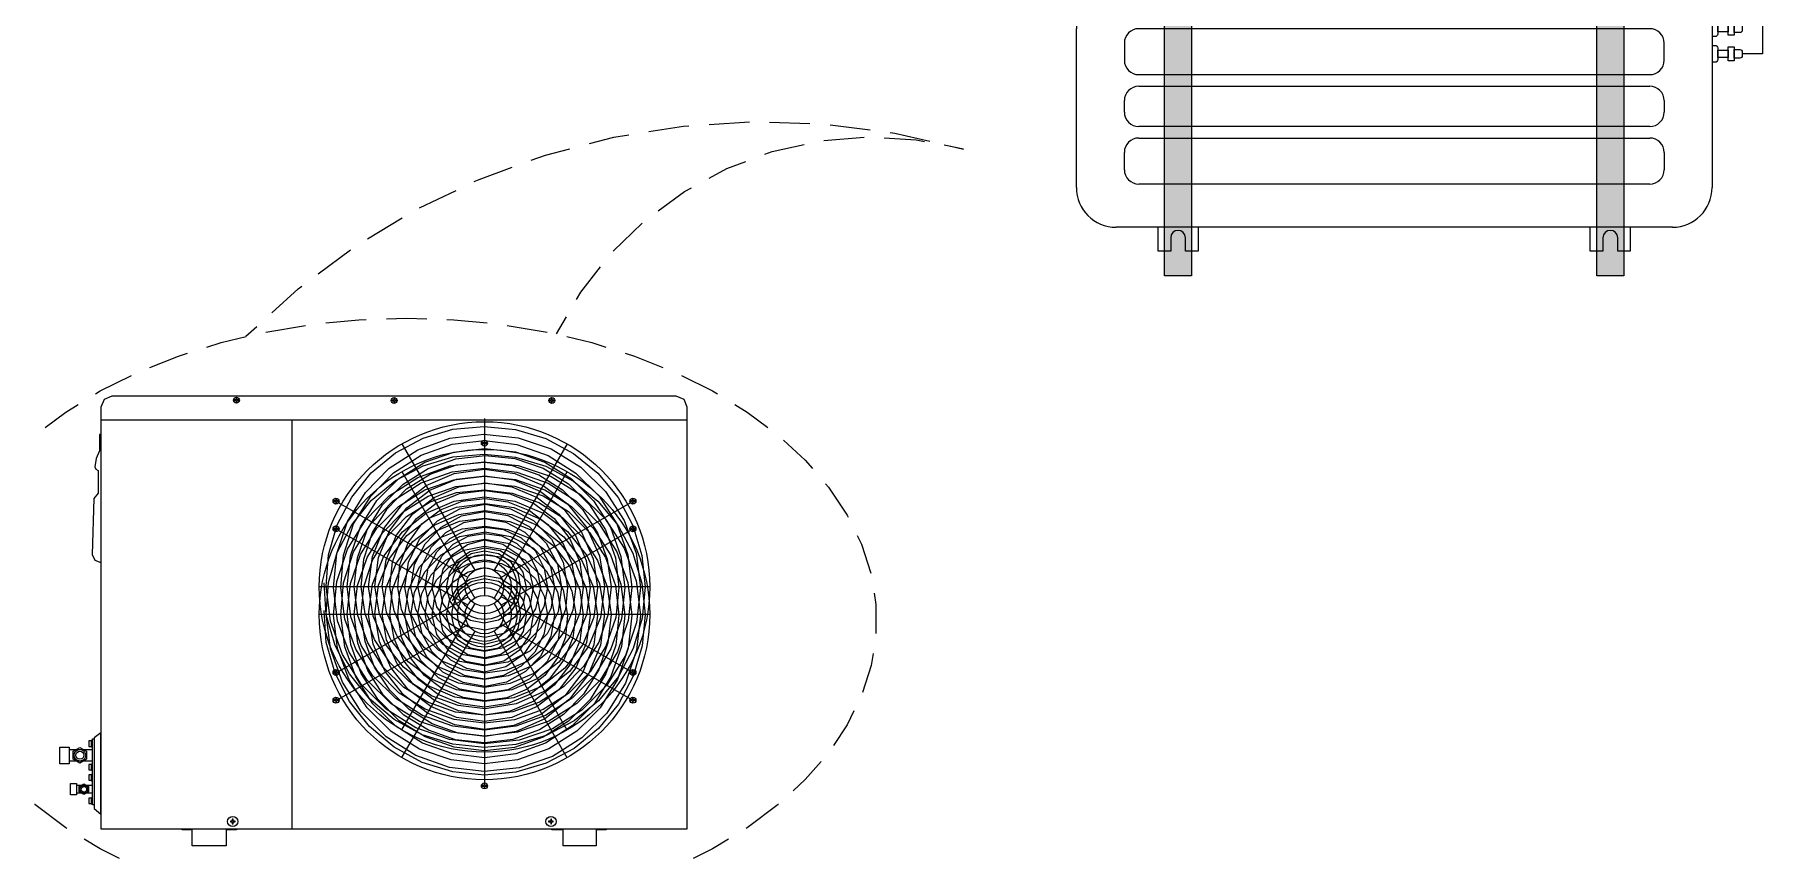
# Model space of a CAD drawing. Header units: millimetres. Extents: x 2773669 to 2919208, y -67651 to -3984.
# Drawn here: x 2803349 to 2805306, y -56564 to -55630 of the extents above; entities that cross this region are included whole.
import ezdxf

# ---------------------------------------------------------------- set-up
doc = ezdxf.new("R2010")
doc.units = ezdxf.units.MM
doc.header["$MEASUREMENT"] = 0
for name, color, linetype, lineweight in [('Exterior walls_Pen_No__1', 7, 'Continuous', 5), ('Gas Pipe', 81, 'Continuous', 5), ('Liquid Pipe', 14, 'Continuous', 5)]:
    doc.layers.add(name, color=color, linetype=linetype, lineweight=lineweight)
doc.layers.add('Exterior walls_Pen_No__119', color=7, linetype='Continuous', lineweight=5, true_color=0xdecbcb)
for name, color, linetype, true_color in [('PDF2_0_Pen_No__20', 7, 'Continuous', 0x999999), ('PDF2_a.drain', 7, 'Continuous', 0x808000), ('PDF2_Interior - Furniture _Pen_No__161', 252, 'Continuous', 0x696969)]:
    doc.layers.add(name, color=color, linetype=linetype, true_color=true_color)
doc.layers.add('PDF2_Kondenzati', color=7, linetype='Continuous')

# ---------------------------------------------------------------- blocks, each defined once
blk = doc.blocks.new('NJS12')
at = {"layer": 'Exterior walls_Pen_No__119', "linetype": 'Continuous', "lineweight": 0, "true_color": 0xeee4e4}
for points in [[(-251.9, 55), (-252, -325), (-282.5, -325), (-282.5, 55)], [(237.5, 55), (237.5, -325), (207, -325), (206.9, 55)]]:
    blk.add_hatch(color=254, dxfattribs=at).paths.add_polyline_path(points)
at = {"color": 3, "lineweight": 13}
for p, q in [((-337.5, 0), (337.5, 0)), ((337.5, 0), (337.5, -225)), ((-382.5, -225), (-382.5, -45)), ((292.5, -270), (-337.5, -270))]:
    blk.add_line(p, q, dxfattribs=at)
at = {"color": 3}
for p, q in [((266.9, -45), (-311.8, -45)), ((-328.1, -61.3), (-328.1, -80.8)), ((283.2, -80.8), (283.2, -61.3)), ((-311.8, -97.1), (266.9, -97.1)), ((-311.8, -110.2), (266.9, -110.2)), ((-328.1, -139.5), (-328.1, -126.5)), ((283.2, -126.5), (283.2, -139.5)), ((266.9, -155.8), (-311.8, -155.8)), ((-311.8, -168.9), (266.9, -168.9)), ((-328.1, -204.8), (-328.1, -185.2)), ((283.2, -185.2), (283.2, -204.8)), ((266.9, -221.1), (-311.8, -221.1))]:
    blk.add_line(p, q, dxfattribs=at)
for points in [[(-244.6, 0), (-244.6, 27.1), (-258.9, 27.1), (-258.9, 11.8, -1), (-275.6, 11.8), (-275.6, 27.1), (-289.9, 27.1), (-289.9, 0)], [(244.9, 0), (244.9, 27.1), (230.6, 27.1), (230.6, 11.8, -1), (213.9, 11.8), (213.9, 27.1), (199.6, 27.1), (199.6, 0)], [(337.5, -35), (341, -35, -0.414214), (343.9, -37.9), (343.9, -51.1, -0.414214), (341, -54), (337.5, -54)], [(337.5, -64), (341, -64, -0.414214), (343.9, -66.9), (343.9, -80.1, -0.414214), (341, -83), (337.5, -83)], [(-244.6, -270), (-244.6, -297.2), (-258.9, -297.2), (-258.9, -281.9, 1), (-275.6, -281.9), (-275.6, -297.2), (-289.9, -297.2), (-289.9, -270)], [(244.9, -270), (244.9, -297.2), (230.6, -297.2), (230.6, -281.9, 1), (213.9, -281.9), (213.9, -297.2), (199.6, -297.2), (199.6, -270)]]:
    blk.add_lwpolyline(points, format="xyb", dxfattribs=at)
for points in [[(355.9, -36.6), (362.7, -36.6), (362.7, -52.4), (355.9, -52.4)], [(343.9, -40.4), (355.9, -40.4), (355.9, -48.6), (343.9, -48.6)], [(343.9, -69.4), (355.9, -69.4), (355.9, -77.6), (343.9, -77.6)], [(355.9, -65.6), (362.7, -65.6), (362.7, -81.4), (355.9, -81.4)]]:
    blk.add_lwpolyline(points, close=True, dxfattribs=at)
for points in [[(362.7, -39.6), (368.9, -39.6, -0.414214), (371.7, -42.4), (371.7, -46.6, -0.414214), (368.9, -49.4), (362.7, -49.4)], [(362.7, -68.6), (368.9, -68.6, -0.414214), (371.7, -71.4), (371.7, -75.6, -0.414214), (368.9, -78.4), (362.7, -78.4)]]:
    blk.add_lwpolyline(points, format="xyb", close=True, dxfattribs=at)
at = {"color": 3, "lineweight": 13}
for centre, start, end in [((-337.5, -45), 90, 180), ((-337.5, -225), 180, 270), ((292.5, -225), 270, 0)]:
    blk.add_arc(centre, 45, start, end, dxfattribs=at)
at = {"color": 3}
for centre, start, end in [((-311.8, -61.3), 90, 180), ((266.9, -61.3), 0, 90), ((-311.8, -80.8), 180, 270), ((266.9, -80.8), 270, 360), ((-311.8, -126.5), 90, 180), ((266.9, -126.5), 0, 90), ((-311.8, -139.5), 180, 270), ((266.9, -139.5), 270, 360), ((-311.8, -185.2), 90, 180), ((266.9, -185.2), 0, 90), ((-311.8, -204.8), 180, 270), ((266.9, -204.8), 270, 360)]:
    blk.add_arc(centre, 16.3, start, end, dxfattribs=at)
at = {"layer": 'Exterior walls_Pen_No__1', "color": 7, "linetype": 'Continuous', "lineweight": 5, "flags": 128}
for points in [[(-251.9, 55), (-252, -325), (-282.5, -325), (-282.5, 55)], [(237.5, 55), (237.5, -325), (207, -325), (206.9, 55)]]:
    blk.add_lwpolyline(points, close=True, dxfattribs=at)

msp = doc.modelspace()

# ---------------------------------------------------------------- linework, layer by layer
at = {"layer": 'Gas Pipe'}
msp.add_lwpolyline([(2805220.01014, -55178.54946), (2805306.17985, -55178.54946), (2805306.17985, -55652.00898), (2805283.37688, -55652.00898)], dxfattribs=at)
at = {"layer": 'PDF2_0_Pen_No__20', "lineweight": 0}
for points in [[(2803822.64099, -56240.3396), (2803831.02606, -56227.22102), (2803843.73891, -56218.29498), (2803858.88613, -56214.94095), (2803874.57433, -56218.05154), (2803887.82815, -56226.95054), (2803896.75419, -56240.25845), (2803899.72954, -56255.94665), (2803896.75419, -56271.66189), (2803887.82815, -56284.96981), (2803874.57433, -56293.84176), (2803858.61564, -56296.95235), (2803842.92745, -56293.9229), (2803829.40314, -56285.29439), (2803819.93613, -56272.28401), (2803815.87884, -56256.70401), (2803819.12467, -56239.96092), (2803828.3212, -56225.62515), (2803842.38648, -56215.72536), (2803858.88613, -56211.66807), (2803876.46773, -56214.69751), (2803891.88544, -56224.35387), (2803902.16391, -56239.12241), (2803905.95072, -56256.70401), (2803902.70488, -56275.01592), (2803892.6969, -56290.67707), (2803877.54967, -56301.22603), (2803859.15662, -56305.03988), (2803839.9521, -56301.38832), (2803823.18196, -56290.67707), (2803811.82154, -56274.4479), (2803807.76425, -56255.18929), (2803812.09203, -56235.79543), (2803823.18196, -56219.26873), (2803839.68162, -56207.77307), (2803858.88613, -56202.79612), (2803879.44308, -56207.36734), (2803896.75419, -56219.05234), (2803908.92606, -56236.28231), (2803914.0653, -56256.70401), (2803910.2785, -56278.04537), (2803898.64759, -56296.27613), (2803880.79551, -56308.6103), (2803859.69759, -56313.12742), (2803837.24724, -56309.09717), (2803818.31321, -56297.03349), (2803805.05939, -56278.66748), (2803799.64967, -56256.70401), (2803802.08404, -56237.98637), (2803810.46911, -56220.97279), (2803823.45245, -56207.39439), (2803840.22259, -56198.60359), (2803858.88613, -56195.46595), (2803878.09065, -56198.14376), (2803895.67224, -56206.66408), (2803909.73752, -56220.24248), (2803918.66357, -56237.47245), (2803922.17989, -56256.70401), (2803916.77016, -56280.69613), (2803902.97537, -56301.14488), (2803882.9594, -56315.29131), (2803858.88613, -56321.242), (2803838.87016, -56317.18471), (2803820.74759, -56307.58245), (2803805.87085, -56293.19259), (2803795.86286, -56275.23231), (2803791.53508, -56255.18929), (2803795.0514, -56234.57825), (2803804.7889, -56216.04995), (2803819.66564, -56201.2814), (2803838.0587, -56191.67914), (2803858.61564, -56188.13578), (2803880.52502, -56190.78654), (2803900.54099, -56200.22651), (2803916.49968, -56215.48192), (2803926.50766, -56234.95693), (2803930.29447, -56256.70401), (2803926.23718, -56278.61339), (2803915.9587, -56298.38592), (2803900.27051, -56314.26346), (2803880.52502, -56324.89356), (2803858.88613, -56329.32954), (2803836.1653, -56324.83947), (2803815.87884, -56314.07412), (2803799.37918, -56297.89905), (2803788.28925, -56277.72078), (2803783.4205, -56255.18929), (2803787.74828, -56232.00863), (2803798.56772, -56211.10005), (2803815.06738, -56194.32991), (2803835.62432, -56183.13178), (2803858.88613, -56178.50647), (2803882.9594, -56182.7531), (2803904.59829, -56193.97828), (2803922.17989, -56211.1271), (2803933.5403, -56232.68484), (2803938.13857, -56256.70401), (2803933.81079, -56280.96662), (2803922.45037, -56302.90304), (2803905.40975, -56320.56579), (2803883.77085, -56332.41308), (2803859.69759, -56337.41707), (2803834.54238, -56332.81881), (2803811.82154, -56321.242), (2803793.42849, -56303.63335), (2803780.98613, -56281.50759), (2803775.30592, -56256.70401), (2803779.63369, -56230.6562), (2803791.53508, -56207.09685), (2803809.65766, -56188.13578), (2803832.91946, -56175.53112), (2803858.88613, -56170.41894), (2803885.39377, -56175.0713), (2803909.46704, -56187.43251), (2803928.67155, -56206.36654), (2803941.3844, -56230.19637), (2803946.25315, -56256.70401), (2803942.46635, -56284.21245), (2803930.02398, -56309.07013), (2803910.2785, -56328.76152), (2803885.39377, -56341.33912), (2803858.07467, -56345.50461), (2803831.02606, -56340.39242), (2803806.68231, -56327.54433), (2803786.93682, -56308.09638), (2803773.95349, -56283.77967), (2803768.81425, -56256.70401), (2803772.87154, -56228.00543), (2803785.3139, -56201.95762), (2803805.60036, -56181.07609), (2803831.02606, -56167.41654), (2803859.69759, -56162.3314), (2803888.36912, -56167.33539), (2803914.33579, -56180.9138), (2803934.89273, -56201.71418), (2803948.14655, -56227.81609), (2803953.0153, -56256.70401), (2803950.58093, -56281.58873), (2803941.65489, -56304.93169), (2803927.04864, -56325.0829), (2803907.30315, -56340.58176), (2803884.31183, -56350.31926), (2803859.69759, -56353.59214), (2803834.54238, -56349.94058), (2803811.01009, -56340.14898), (2803790.99411, -56324.81242), (2803775.03543, -56304.93169), (2803764.75696, -56281.72398), (2803760.69967, -56256.70401), (2803763.13404, -56230.46686), (2803772.33057, -56205.85262), (2803788.01876, -56184.7006), (2803808.8462, -56168.57963), (2803833.46043, -56158.67984), (2803859.69759, -56155.75859), (2803885.39377, -56159.4913), (2803909.73752, -56169.49928), (2803930.56496, -56185.18748), (2803947.06461, -56205.58213), (2803957.88405, -56229.41196), (2803962.48232, -56255.18929), (2803958.966, -56282.1838), (2803948.68753, -56307.39311), (2803932.18787, -56329.1402), (2803910.81947, -56345.99148), (2803885.66426, -56356.81093), (2803858.88613, -56360.92232), (2803831.56703, -56357.00027), (2803806.41182, -56346.39721), (2803784.50245, -56329.78936), (2803767.46182, -56308.20457), (2803756.37189, -56283.04936), (2803751.77362, -56255.94665), (2803754.74897, -56227.68085), (2803765.02744, -56201.20026), (2803781.79758, -56178.42532), (2803804.24793, -56161.03307), (2803830.48509, -56150.26772), (2803858.88613, -56146.91369), (2803887.55766, -56150.34886), (2803914.33579, -56161.14126), (2803937.59759, -56178.53352), (2803955.44968, -56201.36255), (2803966.8101, -56228.03248), (2803970.5969, -56256.70401), (2803966.8101, -56285.72717), (2803955.44968, -56312.74874), (2803937.86808, -56336.03759), (2803914.60627, -56354.05197), (2803887.82815, -56365.54763), (2803858.88613, -56369.79426), (2803829.40314, -56365.1419), (2803802.08404, -56353.37575), (2803778.28126, -56335.22613), (2803759.88821, -56311.80204), (2803747.98682, -56284.56408), (2803742.84758, -56255.18929), (2803747.44585, -56225.16533), (2803759.34724, -56197.27821), (2803777.74029, -56173.23199), (2803801.81356, -56154.62255), (2803829.67363, -56142.64001), (2803859.69759, -56138.04175), (2803889.99204, -56142.64001), (2803918.39308, -56154.70369), (2803943.00732, -56173.52953), (2803961.94135, -56197.90033), (2803974.11322, -56226.22022), (2803978.71149, -56256.70401), (2803974.38371, -56287.59353), (2803962.21183, -56316.37325), (2803943.00732, -56341.12273), (2803918.39308, -56360.2461), (2803889.72155, -56372.52617), (2803858.88613, -56377.12444), (2803827.23925, -56372.49912), (2803798.02675, -56360.13791), (2803772.60106, -56340.8252), (2803752.85557, -56315.80523), (2803739.87223, -56286.61978), (2803734.733, -56255.18929), (2803738.79029, -56222.73095), (2803751.23265, -56192.43651), (2803770.97814, -56166.44279), (2803796.94481, -56146.50796), (2803827.23925, -56134.0656), (2803859.69759, -56129.95421), (2803892.15592, -56134.82296), (2803922.45037, -56147.6981), (2803948.68753, -56167.82227), (2803968.7035, -56193.84303), (2803981.95732, -56224.13748), (2803986.82607, -56256.70401), (2803982.76878, -56290.082), (2803970.05593, -56321.242), (2803949.76947, -56348.04718), (2803923.26183, -56368.63117), (2803892.15592, -56381.56041), (2803858.88613, -56385.96933), (2803825.34585, -56380.91124), (2803794.23995, -56367.63037), (2803767.19133, -56347.01933), (2803746.3639, -56320.3494), (2803732.83959, -56289.29759), (2803727.42987, -56255.8655), (2803732.02814, -56221.70311), (2803745.01147, -56189.78574), (2803765.8389, -56162.3314), (2803792.88752, -56141.09824), (2803824.53439, -56127.57393), (2803858.88613, -56122.62404), (2803893.23787, -56127.57393), (2803925.42572, -56140.963), (2803953.0153, -56161.92567), (2803974.92468, -56189.13658), (2803988.98996, -56220.89165), (2803994.94065, -56255.18929), (2803990.0719, -56290.46068), (2803976.5476, -56323.40589), (2803955.17919, -56351.88808), (2803927.31912, -56374.01384), (2803894.86079, -56388.37666), (2803859.69759, -56394.05687), (2803828.86217, -56390.18892), (2803799.64967, -56379.7752), (2803773.41251, -56363.30259), (2803751.50314, -56341.58256), (2803734.46251, -56315.58884), (2803723.64307, -56286.59273), (2803719.31529, -56255.9196), (2803722.29064, -56224.43502), (2803732.02814, -56194.41105), (2803748.52779, -56167.41654), (2803770.70765, -56144.91209), (2803797.48578, -56128.06081), (2803827.23925, -56117.75529), (2803858.88613, -56114.5365), (2803890.26252, -56118.40445), (2803920.28648, -56129.00751), (2803947.06461, -56145.85879), (2803969.78544, -56168.14685), (2803986.82607, -56194.78974), (2803997.916, -56224.54321), (2804002.24378, -56255.9737), (2803998.72746, -56288.0804), (2803988.1785, -56318.59124), (2803971.13787, -56346.01853), (2803948.41704, -56369.00985), (2803921.09794, -56386.42916), (2803890.80349, -56397.4109), (2803858.88613, -56401.38704), (2803826.15731, -56397.76253), (2803795.32189, -56387.05128), (2803767.46182, -56369.76721), (2803744.20001, -56346.77589), (2803726.61841, -56319.21336), (2803715.52848, -56288.43203), (2803711.2007, -56255.94665), (2803714.98751, -56222.8662), (2803725.80696, -56191.40866), (2803743.38855, -56163.16991), (2803766.92085, -56139.61056), (2803795.0514, -56121.89372), (2803826.4278, -56110.88494), (2803859.69759, -56107.20633), (2803893.23787, -56110.56035), (2803925.15523, -56121.3798), (2803953.82676, -56139.09664), (2803977.90003, -56162.81827), (2803996.0226, -56191.32751), (2804007.38302, -56223.16373), (2804011.16982, -56256.70401), (2804007.6535, -56290.81231), (2803996.29308, -56323.2436), (2803978.441, -56352.37495), (2803954.09725, -56376.71871), (2803925.15523, -56395.03062), (2803892.96738, -56406.39103), (2803858.88613, -56410.25899), (2803824.53439, -56406.1476), (2803791.80557, -56394.59784), (2803762.32258, -56376.17773), (2803737.97883, -56351.75284), (2803719.31529, -56322.54033), (2803707.4139, -56289.9738), (2803703.35661, -56255.59502), (2803707.14341, -56220.8646), (2803718.50383, -56187.86529), (2803736.89689, -56158.24706), (2803761.51112, -56133.47053), (2803791.2646, -56114.77994), (2803823.99342, -56103.14903), (2803858.88613, -56099.11879), (2803894.04933, -56103.04084), (2803927.31912, -56114.67174), (2803957.34308, -56133.44348), (2803982.49829, -56158.35525), (2804001.43232, -56188.21692), (2804013.33371, -56221.56786), (2804017.66149, -56256.70401), (2804013.87468, -56292.29999), (2804001.97329, -56326.16485), (2803983.30975, -56356.59454), (2803958.15454, -56382.15548), (2803928.13058, -56401.52228), (2803894.31981, -56413.80235), (2803858.88613, -56418.34652), (2803822.91148, -56413.8294), (2803788.83022, -56401.65753), (2803758.26529, -56382.37187), (2803732.56911, -56356.89207), (2803713.09411, -56326.48943), (2803700.65175, -56292.54342), (2803696.05348, -56256.70401), (2803699.29931, -56219.83675), (2803710.65973, -56184.67355), (2803730.13473, -56153.05373), (2803755.83092, -56126.60018), (2803787.20731, -56106.6924), (2803822.10002, -56094.35824), (2803858.88613, -56090.24685), (2803895.67224, -56094.65577), (2803930.83544, -56107.09813), (2803962.48232, -56126.95181), (2803988.71947, -56153.24307), (2804008.73545, -56184.67355), (2804021.17781, -56219.75561), (2804025.77607, -56256.70401), (2804021.71878, -56294.05815), (2804009.54691, -56329.57297), (2803989.80142, -56361.49034), (2803963.29378, -56388.13322), (2803931.6469, -56408.23034), (2803896.21322, -56420.69975), (2803858.88613, -56424.91933), (2803821.28856, -56420.69975), (2803785.3139, -56408.28444), (2803753.12605, -56388.32256), (2803726.07744, -56361.76082), (2803705.5205, -56329.89756), (2803692.53716, -56294.30158), (2803687.66841, -56256.70401), (2803691.45522, -56218.29498), (2803703.62709, -56181.72526), (2803723.91355, -56148.83414), (2803750.96217, -56121.29865), (2803783.4205, -56100.49827), (2803819.66564, -56087.48789), (2803858.07467, -56082.91667), (2803897.02468, -56086.97396), (2803934.35176, -56099.60567), (2803967.89204, -56120.18966), (2803996.0226, -56147.6981), (2804017.12052, -56180.75151), (2804030.64482, -56217.69991), (2804035.51357, -56256.70401), (2804031.1858, -56296.19499), (2804018.47295, -56333.76551), (2803997.37503, -56367.46808), (2803969.24447, -56395.57159), (2803935.70419, -56416.64246), (2803898.10662, -56429.59874), (2803858.61564, -56433.76423), (2803819.12467, -56429.03072), (2803781.25661, -56415.69576), (2803747.44585, -56394.4085), (2803719.31529, -56366.1968), (2803697.94688, -56332.44013), (2803684.42258, -56294.81551), (2803679.55383, -56255.18929), (2803682.25869, -56219.8097), (2803691.99619, -56185.67435), (2803708.49584, -56154.18977), (2803730.67571, -56126.57313), (2803757.9948, -56103.96049), (2803789.3712, -56087.2715), (2803823.18196, -56077.18237), (2803858.61564, -56074.07178), (2803894.04933, -56077.534), (2803928.40107, -56087.86657), (2803959.77746, -56104.66376), (2803987.36704, -56127.2764), (2804010.08788, -56154.83893), (2804026.85802, -56186.29647), (2804037.13649, -56220.43182), (2804040.65281, -56255.94665), (2804037.40698, -56291.54262), (2804027.39899, -56325.84027), (2804010.62885, -56357.43305), (2803987.90801, -56385.07673), (2803960.31843, -56407.74347), (2803928.67155, -56424.45951), (2803894.31981, -56434.62979), (2803858.88613, -56437.82152), (2803822.91148, -56434.22406), (2803788.28925, -56423.53986), (2803756.37189, -56406.22874), (2803728.51182, -56382.93989), (2803706.06147, -56354.61999), (2803689.56181, -56322.37804), (2803679.55383, -56287.51238), (2803677.11945, -56251.37543)], [(2803858.88613, -56065.17278), (2803858.88613, -56234.25366)], [(2803765.29793, -56093.95251), (2803848.06669, -56237.17491)], [(2803952.47433, -56094.03365), (2803869.70558, -56237.17491)], [(2803839.9521, -56245.1813), (2803693.61911, -56160.57324)], [(2804024.15316, -56160.76258), (2803877.82016, -56245.39769)], [(2803836.97675, -56255.94665), (2803671.70973, -56255.9737)], [(2804045.79205, -56255.94665), (2803880.52502, -56255.94665)], [(2803840.22259, -56267.09068), (2803693.88959, -56351.72579)], [(2803847.7962, -56274.74544), (2803765.02744, -56417.85965)], [(2803858.88613, -56277.66669), (2803858.88613, -56446.72052)], [(2803869.70558, -56274.74544), (2803952.20385, -56417.94079)], [(2804023.88267, -56351.5094), (2803877.54967, -56266.90134)]]:
    msp.add_lwpolyline(points, dxfattribs=at)
for points in [[(2803691.18473, -56159.30196), (2803693.34862, -56159.30196), (2803693.34862, -56158.46345), (2803691.18473, -56158.46345), (2803691.18473, -56156.16432), (2803690.37327, -56156.16432), (2803690.37327, -56158.46345), (2803687.9389, -56158.46345), (2803687.9389, -56159.30196), (2803690.37327, -56159.30196), (2803690.37327, -56161.60109), (2803691.18473, -56161.60109)], [(2804027.39899, -56159.30196), (2804029.56288, -56159.30196), (2804029.56288, -56158.46345), (2804027.39899, -56158.46345), (2804027.39899, -56156.16432), (2804026.58753, -56156.16432), (2804026.58753, -56158.46345), (2804024.15316, -56158.46345), (2804024.15316, -56159.30196), (2804026.58753, -56159.30196), (2804026.58753, -56161.60109), (2804027.39899, -56161.60109)], [(2803691.18473, -56353.42985), (2803693.34862, -56353.42985), (2803693.34862, -56352.59134), (2803691.18473, -56352.59134), (2803691.18473, -56350.29221), (2803690.37327, -56350.29221), (2803690.37327, -56352.59134), (2803687.9389, -56352.59134), (2803687.9389, -56353.42985), (2803690.37327, -56353.42985), (2803690.37327, -56355.72898), (2803691.18473, -56355.72898)], [(2804027.39899, -56353.42985), (2804029.56288, -56353.42985), (2804029.56288, -56352.61839), (2804027.39899, -56352.61839), (2804027.39899, -56350.31926), (2804026.58753, -56350.31926), (2804026.58753, -56352.61839), (2804024.15316, -56352.61839), (2804024.15316, -56353.42985), (2804026.58753, -56353.42985), (2804026.58753, -56355.72898), (2804027.39899, -56355.72898)]]:
    msp.add_lwpolyline(points, close=True, dxfattribs=at)
at = {"layer": 'PDF2_a.drain', "lineweight": 0}
for points in [[(2804113.14309, -55732.01502), (2804158.85525, -55729.14786)], [(2804181.57608, -55729.3913), (2804227.28824, -55730.96012)], [(2803977.62954, -55753.708), (2804005.21913, -55746.48602), (2804022.25975, -55743.75411)], [(2804044.98059, -55740.1296), (2804084.20108, -55733.82727), (2804090.15177, -55733.44859)], [(2804243.24692, -55750.38102), (2804288.68859, -55746.62127)], [(2804250.27956, -55732.31255), (2804295.72123, -55738.26325)], [(2804311.67991, -55747.32453), (2804347.65457, -55749.35318), (2804357.12158, -55751.19248)], [(2804318.44207, -55741.23859), (2804323.5813, -55741.91481), (2804363.07228, -55751.03019)], [(2803911.63093, -55772.64203), (2803927.86009, -55766.69134), (2803955.44968, -55759.46936)], [(2804176.43685, -55765.87988), (2804184.82192, -55762.71519), (2804220.79657, -55754.7088)], [(2804385.52263, -55756.16943), (2804401.48131, -55759.90214), (2804379.57193, -55755.60141)], [(2803847.25523, -55796.82349), (2803852.66495, -55794.28092), (2803890.26252, -55780.51318)], [(2804113.41358, -55792.8203), (2804133.42955, -55781.91971), (2804154.79796, -55773.91332)], [(2803785.3139, -55826.57697), (2803826.69828, -55806.75033)], [(2804055.52955, -55829.74165), (2804085.28302, -55807.99457), (2804093.12712, -55803.69384)], [(2803726.34793, -55861.68607), (2803765.56842, -55837.96443)], [(2804004.67815, -55875.7243), (2804037.40698, -55843.80693)], [(2803670.3573, -55901.42048), (2803707.14341, -55874.04728)], [(2803963.02329, -55930.2543), (2803967.89204, -55921.92333), (2803990.0719, -55893.38704)], [(2803617.88299, -55945.50972), (2803647.90695, -55918.27176), (2803651.96424, -55915.10708)], [(2803588.67049, -55972.07146), (2803600.84236, -55960.90038)], [(2803611.12084, -55967.17566), (2803656.29202, -55959.65614)], [(2803679.01285, -55956.95128), (2803716.61043, -55953.24562), (2803724.72501, -55953.00218)], [(2803747.71633, -55952.24482), (2803770.43717, -55951.51451), (2803793.42849, -55952.24482)], [(2803816.14932, -55953.00218), (2803824.26391, -55953.24562), (2803861.86148, -55956.95128)], [(2803884.58231, -55959.65614), (2803929.7535, -55967.17566)], [(2803940.57294, -55969.39364), (2803951.66287, -55950.08093)], [(2803544.58125, -55984.21628), (2803560.53993, -55979.21229), (2803588.94097, -55972.45014)], [(2803951.93336, -55972.45014), (2803980.3344, -55979.21229), (2803996.29308, -55984.21628)], [(2803479.93506, -56007.3158), (2803512.12291, -55994.46771), (2803522.67187, -55991.08663)], [(2804018.20246, -55991.08663), (2804028.75142, -55994.46771), (2804060.93927, -56007.3158)], [(2803418.26423, -56037.28566), (2803423.67395, -56033.98573), (2803459.10763, -56016.43118)], [(2804082.03719, -56016.43118), (2804117.20038, -56033.98573), (2804122.61011, -56037.28566)], [(2803361.19165, -56075.37011), (2803384.72395, -56057.84261), (2803398.78922, -56049.2141)], [(2804142.35559, -56049.2141), (2804156.42087, -56057.84261), (2804179.68268, -56075.37011)], [(2804197.53477, -56089.73292), (2804222.149, -56112.5349), (2804230.26359, -56121.75848)], [(2804245.14032, -56139.06959), (2804248.38616, -56142.8023), (2804269.75456, -56174.63852), (2804270.83651, -56176.9647)], [(2804280.84449, -56197.54869), (2804285.98373, -56207.66488), (2804296.2622, -56240.55599)], [(2804300.04901, -56263.14158), (2804302.2129, -56276.04377), (2804302.2129, -56308.77259)], [(2804298.96706, -56331.41228), (2804296.80317, -56345.12593), (2804287.06567, -56375.52857)], [(2804277.32817, -56396.3019), (2804269.75456, -56412.07124), (2804254.06637, -56435.57649)], [(2804240.00109, -56453.64496), (2804222.149, -56474.17486), (2804208.6247, -56486.83361)], [(2803385.80589, -56529.70566), (2803384.72395, -56528.8942), (2803349.56075, -56502.60295), (2803349.29026, -56502.35951)], [(2804191.85456, -56502.35951), (2804191.58407, -56502.60295), (2804156.42087, -56528.8942), (2804155.06844, -56529.70566)], [(2803445.58332, -56563.62462), (2803423.67395, -56552.75108), (2803405.55138, -56541.6341)], [(2804135.32296, -56541.6341), (2804117.20038, -56552.75108), (2804095.29101, -56563.62462)]]:
    msp.add_lwpolyline(points, dxfattribs=at)
at = {"layer": 'PDF2_a.drain', "color": 7, "lineweight": 0}
for centre, radius in [((2803858.85649, -56287.37456), 187.14677), ((2803858.84376, -56287.416), 36.74386), ((2803858.7854, -56287.22231), 30.46437), ((2803858.73185, -56287.38469), 21.75518), ((2803400.71336, -56446.72439), 6.52266)]:
    msp.add_circle(centre, radius, dxfattribs=at)
for points in [[(2803574.60521, -56044.45354), (2803574.60521, -56042.58719), (2803575.95764, -56041.07247), (2803577.85104, -56041.07247)], [(2803577.85104, -56047.80757), (2803575.95764, -56047.80757), (2803574.60521, -56046.29285), (2803574.60521, -56044.45354)], [(2803577.85104, -56041.07247), (2803579.74445, -56041.07247), (2803581.36736, -56042.58719), (2803581.36736, -56044.45354)], [(2803581.36736, -56044.45354), (2803581.36736, -56046.29285), (2803579.74445, -56047.80757), (2803577.85104, -56047.80757)], [(2803753.12605, -56044.77813), (2803753.12605, -56042.91177), (2803754.74897, -56041.4241), (2803756.37189, -56041.4241)], [(2803756.37189, -56048.13216), (2803754.74897, -56048.13216), (2803753.12605, -56046.64448), (2803753.12605, -56044.77813)], [(2803756.37189, -56041.4241), (2803758.26529, -56041.4241), (2803759.88821, -56042.91177), (2803759.88821, -56044.77813)], [(2803759.88821, -56044.77813), (2803759.88821, -56046.64448), (2803758.26529, -56048.13216), (2803756.37189, -56048.13216)], [(2803931.6469, -56044.77813), (2803931.6469, -56042.91177), (2803933.26982, -56041.4241), (2803935.16322, -56041.4241)], [(2803935.16322, -56048.13216), (2803933.26982, -56048.13216), (2803931.6469, -56046.64448), (2803931.6469, -56044.77813)], [(2803935.16322, -56041.4241), (2803937.05662, -56041.4241), (2803938.40905, -56042.91177), (2803938.40905, -56044.77813)], [(2803938.40905, -56044.77813), (2803938.40905, -56046.64448), (2803937.05662, -56048.13216), (2803935.16322, -56048.13216)], [(2803855.36981, -56093.1681), (2803855.36981, -56091.32879), (2803856.99273, -56089.81407), (2803858.88613, -56089.81407)], [(2803858.88613, -56096.54917), (2803856.99273, -56096.54917), (2803855.36981, -56095.03445), (2803855.36981, -56093.1681)], [(2803858.88613, -56089.81407), (2803860.77953, -56089.81407), (2803862.13196, -56091.32879), (2803862.13196, -56093.1681)], [(2803862.13196, -56093.1681), (2803862.13196, -56095.03445), (2803860.77953, -56096.54917), (2803858.88613, -56096.54917)], [(2803687.39792, -56190.24557), (2803687.39792, -56188.37921), (2803688.75036, -56186.89154), (2803690.64376, -56186.89154)], [(2803690.64376, -56193.5996), (2803688.75036, -56193.5996), (2803687.39792, -56192.11192), (2803687.39792, -56190.24557)], [(2803690.64376, -56186.89154), (2803692.53716, -56186.89154), (2803694.16008, -56188.37921), (2803694.16008, -56190.24557)], [(2803694.16008, -56190.24557), (2803694.16008, -56192.11192), (2803692.53716, -56193.5996), (2803690.64376, -56193.5996)], [(2804023.61218, -56190.24557), (2804023.61218, -56188.37921), (2804024.96461, -56186.89154), (2804026.85802, -56186.89154)], [(2804026.85802, -56193.5996), (2804024.96461, -56193.5996), (2804023.61218, -56192.11192), (2804023.61218, -56190.24557)], [(2804026.85802, -56186.89154), (2804028.75142, -56186.89154), (2804030.37434, -56188.37921), (2804030.37434, -56190.24557)], [(2804030.37434, -56190.24557), (2804030.37434, -56192.11192), (2804028.75142, -56193.5996), (2804026.85802, -56193.5996)], [(2803687.39792, -56384.37346), (2803687.39792, -56382.50711), (2803688.75036, -56381.01944), (2803690.64376, -56381.01944)], [(2803690.64376, -56387.72749), (2803688.75036, -56387.72749), (2803687.39792, -56386.23982), (2803687.39792, -56384.37346)], [(2803690.64376, -56381.01944), (2803692.53716, -56381.01944), (2803694.16008, -56382.50711), (2803694.16008, -56384.37346)], [(2803694.16008, -56384.37346), (2803694.16008, -56386.23982), (2803692.53716, -56387.72749), (2803690.64376, -56387.72749)], [(2804023.61218, -56384.37346), (2804023.61218, -56382.50711), (2804024.96461, -56381.01944), (2804026.85802, -56381.01944)], [(2804026.85802, -56387.75454), (2804024.96461, -56387.75454), (2804023.61218, -56386.23982), (2804023.61218, -56384.37346)], [(2804026.85802, -56381.01944), (2804028.75142, -56381.01944), (2804030.37434, -56382.50711), (2804030.37434, -56384.37346)], [(2804030.37434, -56384.37346), (2804030.37434, -56386.23982), (2804028.75142, -56387.75454), (2804026.85802, -56387.75454)], [(2803396.08436, -56446.66642), (2803396.08436, -56444.1509), (2803398.24825, -56442.12225), (2803400.68263, -56442.12225)], [(2803400.68263, -56451.23763), (2803398.24825, -56451.23763), (2803396.08436, -56449.18194), (2803396.08436, -56446.66642)], [(2803400.68263, -56442.12225), (2803403.117, -56442.12225), (2803405.28089, -56444.1509), (2803405.28089, -56446.66642)], [(2803405.28089, -56446.66642), (2803405.28089, -56449.18194), (2803403.117, -56451.23763), (2803400.68263, -56451.23763)], [(2803400.68263, -56485.26479), (2803400.68263, -56482.83041), (2803402.84652, -56480.82882), (2803405.28089, -56480.82882)], [(2803405.28089, -56489.67371), (2803402.84652, -56489.67371), (2803400.68263, -56487.69917), (2803400.68263, -56485.26479)], [(2803402.03506, -56485.26479), (2803402.03506, -56483.53368), (2803403.38749, -56482.1542), (2803405.28089, -56482.1542)], [(2803405.28089, -56488.37538), (2803403.38749, -56488.37538), (2803402.03506, -56486.96885), (2803402.03506, -56485.26479)], [(2803405.28089, -56480.82882), (2803407.71527, -56480.82882), (2803409.60867, -56482.83041), (2803409.60867, -56485.26479)], [(2803405.28089, -56482.1542), (2803406.90381, -56482.1542), (2803408.25624, -56483.53368), (2803408.25624, -56485.26479)], [(2803409.60867, -56485.26479), (2803409.60867, -56487.69917), (2803407.71527, -56489.67371), (2803405.28089, -56489.67371)], [(2803408.25624, -56485.26479), (2803408.25624, -56486.96885), (2803406.90381, -56488.37538), (2803405.28089, -56488.37538)], [(2803855.36981, -56481.45094), (2803855.36981, -56479.58458), (2803856.99273, -56478.06986), (2803858.88613, -56478.06986)], [(2803858.88613, -56484.80496), (2803856.99273, -56484.80496), (2803855.36981, -56483.29024), (2803855.36981, -56481.45094)], [(2803858.88613, -56478.06986), (2803860.77953, -56478.06986), (2803862.13196, -56479.58458), (2803862.13196, -56481.45094)], [(2803862.13196, -56481.45094), (2803862.13196, -56483.29024), (2803860.77953, -56484.80496), (2803858.88613, -56484.80496)], [(2803567.84306, -56521.67222), (2803567.84306, -56518.50754), (2803570.54792, -56515.91087), (2803573.79375, -56515.91087)], [(2803573.79375, -56527.43358), (2803570.54792, -56527.43358), (2803567.84306, -56524.86396), (2803567.84306, -56521.67222)], [(2803573.79375, -56515.91087), (2803576.7691, -56515.91087), (2803579.47396, -56518.50754), (2803579.47396, -56521.67222)], [(2803579.47396, -56521.67222), (2803579.47396, -56524.86396), (2803576.7691, -56527.43358), (2803573.79375, -56527.43358)], [(2803928.40107, -56521.67222), (2803928.40107, -56518.50754), (2803931.10593, -56515.91087), (2803934.08128, -56515.91087)], [(2803934.08128, -56527.43358), (2803931.10593, -56527.43358), (2803928.40107, -56524.86396), (2803928.40107, -56521.67222)], [(2803934.08128, -56515.91087), (2803937.32711, -56515.91087), (2803940.03197, -56518.50754), (2803940.03197, -56521.67222)], [(2803940.03197, -56521.67222), (2803940.03197, -56524.86396), (2803937.32711, -56527.43358), (2803934.08128, -56527.43358)]]:
    msp.add_open_spline(points, degree=3, dxfattribs=at)
at = {"layer": 'PDF2_Interior - Furniture _Pen_No__161', "color": 253, "lineweight": 0, "true_color": 0x999999}
for centre, radius in [((2803858.87957, -56256.02125), 187.16986), ((2803858.84949, -56256.0453), 36.74954), ((2803858.7854, -56255.87296), 30.46437), ((2803858.73752, -56256.01396), 21.76081)]:
    msp.add_circle(centre, radius, dxfattribs=at)
for points in [[(2803687.39792, -56158.86918), (2803687.39792, -56157.02987), (2803688.75036, -56155.51515), (2803690.64376, -56155.51515)], [(2803690.64376, -56162.25025), (2803688.75036, -56162.25025), (2803687.39792, -56160.73553), (2803687.39792, -56158.86918)], [(2803690.64376, -56155.51515), (2803692.53716, -56155.51515), (2803694.16008, -56157.02987), (2803694.16008, -56158.86918)], [(2803694.16008, -56158.86918), (2803694.16008, -56160.73553), (2803692.53716, -56162.25025), (2803690.64376, -56162.25025)], [(2804023.61218, -56158.89623), (2804023.61218, -56157.02987), (2804024.96461, -56155.51515), (2804026.85802, -56155.51515)], [(2804026.85802, -56162.25025), (2804024.96461, -56162.25025), (2804023.61218, -56160.73553), (2804023.61218, -56158.89623)], [(2804026.85802, -56155.51515), (2804028.75142, -56155.51515), (2804030.37434, -56157.02987), (2804030.37434, -56158.89623)], [(2804030.37434, -56158.89623), (2804030.37434, -56160.73553), (2804028.75142, -56162.25025), (2804026.85802, -56162.25025)], [(2803687.39792, -56352.99707), (2803687.39792, -56351.15777), (2803688.75036, -56349.64304), (2803690.64376, -56349.64304)], [(2803690.64376, -56356.37815), (2803688.75036, -56356.37815), (2803687.39792, -56354.86343), (2803687.39792, -56352.99707)], [(2803690.64376, -56349.64304), (2803692.53716, -56349.64304), (2803694.16008, -56351.15777), (2803694.16008, -56352.99707)], [(2803694.16008, -56352.99707), (2803694.16008, -56354.86343), (2803692.53716, -56356.37815), (2803690.64376, -56356.37815)], [(2804023.61218, -56353.02412), (2804023.61218, -56351.15777), (2804024.96461, -56349.64304), (2804026.85802, -56349.64304)], [(2804026.85802, -56356.37815), (2804024.96461, -56356.37815), (2804023.61218, -56354.86343), (2804023.61218, -56353.02412)], [(2804026.85802, -56349.64304), (2804028.75142, -56349.64304), (2804030.37434, -56351.15777), (2804030.37434, -56353.02412)], [(2804030.37434, -56353.02412), (2804030.37434, -56354.86343), (2804028.75142, -56356.37815), (2804026.85802, -56356.37815)]]:
    msp.add_open_spline(points, degree=3, dxfattribs=at)
at = {"layer": 'PDF2_Kondenzati', "lineweight": 0}
for points in [[(2804076.08649, -56040.01757), (2803436.65728, -56040.01757), (2803428.00173, -56043.64209), (2803424.21492, -56052.43289), (2803424.21492, -56530.11139), (2804088.52886, -56530.11139), (2804088.52886, -56052.43289), (2804085.01254, -56043.64209)], [(2803578.39201, -56044.85927), (2803580.5559, -56044.85927), (2803580.5559, -56044.02077), (2803578.39201, -56044.02077), (2803578.39201, -56041.72163), (2803577.58056, -56041.72163), (2803577.58056, -56044.02077), (2803575.14618, -56044.02077), (2803575.14618, -56044.85927), (2803577.58056, -56044.85927), (2803577.58056, -56047.15841), (2803578.39201, -56047.15841)], [(2803756.91286, -56045.18386), (2803759.07675, -56045.18386), (2803759.07675, -56044.3724), (2803756.91286, -56044.3724), (2803756.91286, -56042.07327), (2803756.1014, -56042.07327), (2803756.1014, -56044.3724), (2803753.66703, -56044.3724), (2803753.66703, -56045.18386), (2803756.1014, -56045.18386), (2803756.1014, -56047.48299), (2803756.91286, -56047.48299)], [(2803935.43371, -56045.18386), (2803937.86808, -56045.18386), (2803937.86808, -56044.3724), (2803935.43371, -56044.3724), (2803935.43371, -56042.07327), (2803934.62225, -56042.07327), (2803934.62225, -56044.3724), (2803932.45836, -56044.3724), (2803932.45836, -56045.18386), (2803934.62225, -56045.18386), (2803934.62225, -56047.48299), (2803935.43371, -56047.48299)], [(2803859.15662, -56093.60087), (2803861.59099, -56093.60087), (2803861.59099, -56092.76237), (2803859.15662, -56092.76237), (2803859.15662, -56090.46324), (2803858.34516, -56090.46324), (2803858.34516, -56092.76237), (2803856.18127, -56092.76237), (2803856.18127, -56093.60087), (2803858.34516, -56093.60087), (2803858.34516, -56095.90001), (2803859.15662, -56095.90001)], [(2803691.18473, -56190.6513), (2803693.34862, -56190.6513), (2803693.34862, -56189.83984), (2803691.18473, -56189.83984), (2803691.18473, -56187.54071), (2803690.37327, -56187.54071), (2803690.37327, -56189.83984), (2803687.9389, -56189.83984), (2803687.9389, -56190.6513), (2803690.37327, -56190.6513), (2803690.37327, -56192.95043), (2803691.18473, -56192.95043)], [(2804027.39899, -56190.6513), (2804029.56288, -56190.6513), (2804029.56288, -56189.83984), (2804027.39899, -56189.83984), (2804027.39899, -56187.54071), (2804026.58753, -56187.54071), (2804026.58753, -56189.83984), (2804024.15316, -56189.83984), (2804024.15316, -56190.6513), (2804026.58753, -56190.6513), (2804026.58753, -56192.95043), (2804027.39899, -56192.95043)], [(2803691.18473, -56384.77919), (2803693.34862, -56384.77919), (2803693.34862, -56383.96773), (2803691.18473, -56383.96773), (2803691.18473, -56381.6686), (2803690.37327, -56381.6686), (2803690.37327, -56383.96773), (2803687.9389, -56383.96773), (2803687.9389, -56384.77919), (2803690.37327, -56384.77919), (2803690.37327, -56387.07833), (2803691.18473, -56387.07833)], [(2804027.39899, -56384.77919), (2804029.56288, -56384.77919), (2804029.56288, -56383.96773), (2804027.39899, -56383.96773), (2804027.39899, -56381.6686), (2804026.58753, -56381.6686), (2804026.58753, -56383.96773), (2804024.15316, -56383.96773), (2804024.15316, -56384.77919), (2804026.58753, -56384.77919), (2804026.58753, -56387.07833), (2804027.39899, -56387.07833)], [(2803414.74791, -56428.24631), (2803416.91179, -56428.24631), (2803416.91179, -56502.81934), (2803414.74791, -56502.81934)], [(2803424.21492, -56421.37597), (2803416.91179, -56427.02913), (2803416.91179, -56506.93073), (2803424.21492, -56513.28715)], [(2803377.96179, -56437.71333), (2803388.51075, -56437.71333), (2803388.51075, -56456.40392), (2803377.96179, -56456.40392)], [(2803400.68263, -56437.84857), (2803408.25624, -56442.2575), (2803408.25624, -56451.07534), (2803400.68263, -56455.51132), (2803393.10902, -56451.07534), (2803393.10902, -56442.2575)], [(2803389.86318, -56478.88132), (2803396.89582, -56478.88132), (2803396.89582, -56491.64826), (2803389.86318, -56491.64826)], [(2803405.28089, -56479.23295), (2803410.42013, -56482.26239), (2803410.42013, -56488.26719), (2803405.28089, -56491.29663), (2803399.87117, -56488.26719), (2803399.87117, -56482.26239)], [(2803859.15662, -56481.85666), (2803861.59099, -56481.85666), (2803861.59099, -56481.04521), (2803859.15662, -56481.04521), (2803859.15662, -56478.74607), (2803858.34516, -56478.74607), (2803858.34516, -56481.04521), (2803856.18127, -56481.04521), (2803856.18127, -56481.85666), (2803858.34516, -56481.85666), (2803858.34516, -56484.1558), (2803859.15662, -56484.1558)], [(2803574.06424, -56522.07795), (2803576.49861, -56522.07795), (2803576.49861, -56521.26649), (2803574.06424, -56521.26649), (2803574.06424, -56518.96736), (2803573.25278, -56518.96736), (2803573.25278, -56521.26649), (2803571.08889, -56521.26649), (2803571.08889, -56522.07795), (2803573.25278, -56522.07795), (2803573.25278, -56524.37708), (2803574.06424, -56524.37708)], [(2803934.62225, -56522.07795), (2803936.78614, -56522.07795), (2803936.78614, -56521.26649), (2803934.62225, -56521.26649), (2803934.62225, -56518.96736), (2803933.81079, -56518.96736), (2803933.81079, -56521.26649), (2803931.37641, -56521.26649), (2803931.37641, -56522.07795), (2803933.81079, -56522.07795), (2803933.81079, -56524.37708), (2803934.62225, -56524.37708)]]:
    msp.add_lwpolyline(points, close=True, dxfattribs=at)
for points in [[(2803424.21492, -56083.3224), (2803422.86249, -56083.3224), (2803422.86249, -56101.66136), (2803419.07568, -56110.5874), (2803417.45277, -56120.08147), (2803418.53471, -56122.75928), (2803421.23957, -56123.92237), (2803421.23957, -56149.6997), (2803416.37082, -56155.86678), (2803414.47742, -56219.10644), (2803417.45277, -56225.7604), (2803424.21492, -56228.30297)], [(2804088.52886, -56066.87684), (2803424.21492, -56066.87684)], [(2803640.60382, -56066.87684), (2803640.60382, -56530.11139)], [(2803858.88613, -56096.54917), (2803858.88613, -56265.63005)], [(2803822.64099, -56271.68894), (2803831.02606, -56258.59741), (2803843.73891, -56249.67137), (2803858.88613, -56246.31734), (2803874.57433, -56249.42793), (2803887.82815, -56258.32693), (2803896.75419, -56271.6078), (2803899.72954, -56287.32304), (2803896.75419, -56303.01124), (2803887.82815, -56316.31915), (2803874.57433, -56325.21815), (2803858.61564, -56328.30169), (2803842.92745, -56325.27224), (2803829.40314, -56316.67079), (2803819.93613, -56303.6604), (2803815.87884, -56288.0804), (2803819.12467, -56271.33731), (2803828.3212, -56257.00155), (2803842.38648, -56247.10175), (2803858.88613, -56243.01741), (2803876.46773, -56246.07391), (2803891.88544, -56255.70321), (2803902.16391, -56270.47175), (2803905.95072, -56288.0804), (2803902.70488, -56306.39231), (2803892.6969, -56322.02641), (2803877.54967, -56332.57537), (2803859.15662, -56336.38922), (2803839.9521, -56332.76471), (2803823.18196, -56322.02641), (2803811.82154, -56305.82429), (2803807.76425, -56286.53863), (2803812.09203, -56267.14478), (2803823.18196, -56250.61807), (2803839.68162, -56239.12241), (2803858.88613, -56234.17252), (2803879.44308, -56238.74373), (2803896.75419, -56250.42873), (2803908.92606, -56267.6587), (2803914.0653, -56288.0804), (2803910.2785, -56309.39471), (2803898.64759, -56327.62547), (2803880.79551, -56339.95964), (2803859.69759, -56344.50381), (2803837.24724, -56340.47356), (2803818.31321, -56328.40988), (2803805.05939, -56310.04388), (2803799.64967, -56288.0804), (2803802.08404, -56269.36276), (2803810.46911, -56252.34918), (2803823.45245, -56238.77078), (2803840.22259, -56229.97998), (2803858.88613, -56226.84234), (2803878.09065, -56229.49311), (2803895.67224, -56238.04047), (2803909.73752, -56251.59182), (2803918.66357, -56268.84884), (2803922.17989, -56288.0804), (2803916.77016, -56312.07252), (2803902.97537, -56332.49422), (2803882.9594, -56346.64065), (2803858.88613, -56352.59134), (2803838.87016, -56348.5611), (2803820.74759, -56338.95884), (2803805.87085, -56324.56898), (2803795.86286, -56306.6087), (2803791.53508, -56286.53863), (2803795.0514, -56265.95464), (2803804.7889, -56247.39929), (2803819.66564, -56232.65779), (2803838.0587, -56223.05554), (2803858.61564, -56219.51217), (2803880.52502, -56222.16293), (2803900.54099, -56231.57585), (2803916.49968, -56246.83127), (2803926.50766, -56266.33332), (2803930.29447, -56288.0804), (2803926.23718, -56309.98978), (2803915.9587, -56329.76231), (2803900.27051, -56345.63985), (2803880.52502, -56356.26995), (2803858.88613, -56360.67888), (2803836.1653, -56356.21586), (2803815.87884, -56345.42346), (2803799.37918, -56329.27544), (2803788.28925, -56309.07013), (2803783.4205, -56286.53863), (2803787.74828, -56263.38502), (2803798.56772, -56242.47644), (2803815.06738, -56225.67925), (2803835.62432, -56214.50817), (2803858.88613, -56209.88286), (2803882.9594, -56214.12949), (2803904.59829, -56225.32762), (2803922.17989, -56242.50349), (2803933.5403, -56264.06123), (2803938.13857, -56288.0804), (2803933.81079, -56312.34301), (2803922.45037, -56334.25238), (2803905.40975, -56351.91513), (2803883.77085, -56363.76242), (2803859.69759, -56368.76641), (2803834.54238, -56364.1952), (2803811.82154, -56352.59134), (2803793.42849, -56335.00975), (2803780.98613, -56312.88398), (2803775.30592, -56288.0804), (2803779.63369, -56262.03259), (2803791.53508, -56238.4462), (2803809.65766, -56219.51217), (2803832.91946, -56206.90751), (2803858.88613, -56201.79533), (2803885.39377, -56206.44769), (2803909.46704, -56218.78186), (2803928.67155, -56237.74293), (2803941.3844, -56261.54571), (2803946.25315, -56288.0804), (2803942.46635, -56315.56179), (2803930.02398, -56340.41947), (2803910.2785, -56360.13791), (2803885.39377, -56372.71551), (2803858.07467, -56376.881), (2803831.02606, -56371.76881), (2803806.68231, -56358.92072), (2803786.93682, -56339.47277), (2803773.95349, -56315.12901), (2803768.81425, -56288.0804), (2803772.87154, -56259.38182), (2803785.3139, -56233.30696), (2803805.60036, -56212.45248), (2803831.02606, -56198.79293), (2803859.69759, -56193.70779), (2803888.36912, -56198.71178), (2803914.33579, -56212.26314), (2803934.89273, -56233.09057), (2803948.14655, -56259.16543), (2803953.0153, -56288.0804), (2803950.58093, -56312.93808), (2803941.65489, -56336.30808), (2803927.04864, -56356.4593), (2803907.30315, -56371.95815), (2803884.31183, -56381.69565), (2803859.69759, -56384.96853), (2803834.54238, -56381.31697), (2803811.01009, -56371.49832), (2803790.99411, -56356.16176), (2803775.03543, -56336.28103), (2803764.75696, -56313.10037), (2803760.69967, -56288.0804), (2803763.13404, -56261.84325), (2803772.33057, -56237.22901), (2803788.01876, -56216.04995), (2803808.8462, -56199.92897), (2803833.46043, -56190.05623), (2803859.69759, -56187.13498), (2803885.39377, -56190.84064), (2803909.73752, -56200.84862), (2803930.56496, -56216.53682), (2803947.06461, -56236.95852), (2803957.88405, -56260.7613), (2803962.48232, -56286.53863), (2803958.966, -56313.56019), (2803948.68753, -56338.74245), (2803932.18787, -56360.48954), (2803910.81947, -56377.34082), (2803885.66426, -56388.18732), (2803858.88613, -56392.29871), (2803831.56703, -56388.37666), (2803806.41182, -56377.7736), (2803784.50245, -56361.13871), (2803767.46182, -56339.58096), (2803756.37189, -56314.42575), (2803751.77362, -56287.29599), (2803754.74897, -56259.03019), (2803765.02744, -56232.5496), (2803781.79758, -56209.80172), (2803804.24793, -56192.38241), (2803830.48509, -56181.61706), (2803858.88613, -56178.26303), (2803887.55766, -56181.72526), (2803914.33579, -56192.51765), (2803937.59759, -56209.90991), (2803955.44968, -56232.73894), (2803966.8101, -56259.38182), (2803970.5969, -56288.0804), (2803966.8101, -56317.07651), (2803955.44968, -56344.12513), (2803937.86808, -56367.41398), (2803914.60627, -56385.40131), (2803887.82815, -56396.89697), (2803858.88613, -56401.1436), (2803829.40314, -56396.51829), (2803802.08404, -56384.75214), (2803778.28126, -56366.57548), (2803759.88821, -56343.15138), (2803747.98682, -56315.91342), (2803742.84758, -56286.53863), (2803747.44585, -56256.54172), (2803759.34724, -56228.62755), (2803777.74029, -56204.60838), (2803801.81356, -56185.99894), (2803829.67363, -56174.0164), (2803859.69759, -56169.41814), (2803889.99204, -56173.98935), (2803918.39308, -56186.08008), (2803943.00732, -56204.90592), (2803961.94135, -56229.24967), (2803974.11322, -56257.59661), (2803978.71149, -56288.0804), (2803974.38371, -56318.96992), (2803962.21183, -56347.72259), (2803943.00732, -56372.47207), (2803918.39308, -56391.62249), (2803889.72155, -56403.87551), (2803858.88613, -56408.47378), (2803827.23925, -56403.84847), (2803798.02675, -56391.48725), (2803772.60106, -56372.17454), (2803752.85557, -56347.15457), (2803739.87223, -56317.99617), (2803734.733, -56286.53863), (2803738.79029, -56254.0803), (2803751.23265, -56223.8129), (2803770.97814, -56197.79213), (2803796.94481, -56177.88435), (2803827.23925, -56165.44199), (2803859.69759, -56161.3306), (2803892.15592, -56166.1723), (2803922.45037, -56179.07449), (2803948.68753, -56199.17161), (2803968.7035, -56225.21942), (2803981.95732, -56255.48682), (2803986.82607, -56288.0804), (2803982.76878, -56321.45839), (2803970.05593, -56352.61839), (2803949.76947, -56379.42357), (2803923.26183, -56399.98051), (2803892.15592, -56412.9368), (2803858.88613, -56417.34572), (2803825.34585, -56412.26058), (2803794.23995, -56399.00676), (2803767.19133, -56378.36867), (2803746.3639, -56351.69874), (2803732.83959, -56320.67398), (2803727.42987, -56287.24189), (2803732.02814, -56253.05245), (2803745.01147, -56221.16213), (2803765.8389, -56193.68074), (2803792.88752, -56172.47463), (2803824.53439, -56158.95032), (2803858.88613, -56154.00043), (2803893.23787, -56158.95032), (2803925.42572, -56172.33939), (2803953.0153, -56193.27501), (2803974.92468, -56220.48592), (2803988.98996, -56252.24099), (2803994.94065, -56286.53863), (2803990.0719, -56321.83707), (2803976.5476, -56354.78228), (2803955.17919, -56383.23742), (2803927.31912, -56405.39024), (2803894.86079, -56419.75305), (2803859.69759, -56425.43326), (2803828.86217, -56421.56531), (2803799.64967, -56411.15159), (2803773.41251, -56394.67899), (2803751.50314, -56372.9319), (2803734.46251, -56346.96523), (2803723.64307, -56317.94207), (2803719.31529, -56287.29599), (2803722.29064, -56255.78436), (2803732.02814, -56225.7604), (2803748.52779, -56198.79293), (2803770.70765, -56176.28848), (2803797.48578, -56159.4372), (2803827.23925, -56149.13168), (2803858.88613, -56145.91289), (2803890.26252, -56149.78084), (2803920.28648, -56160.3839), (2803947.06461, -56177.23519), (2803969.78544, -56199.49619), (2803986.82607, -56226.16613), (2803997.916, -56255.9196), (2804002.24378, -56287.35009), (2803998.72746, -56319.42974), (2803988.1785, -56349.94058), (2803971.13787, -56377.39492), (2803948.41704, -56400.38624), (2803921.09794, -56417.7785), (2803890.80349, -56428.76024), (2803858.88613, -56432.76343), (2803826.15731, -56429.13892), (2803795.32189, -56418.42767), (2803767.46182, -56401.1436), (2803744.20001, -56378.15228), (2803726.61841, -56350.58975), (2803715.52848, -56319.80842), (2803711.2007, -56287.32304), (2803714.98751, -56254.21554), (2803725.80696, -56222.78505), (2803743.38855, -56194.5463), (2803766.92085, -56170.98696), (2803795.0514, -56153.24307), (2803826.4278, -56142.26133), (2803859.69759, -56138.58272), (2803893.23787, -56141.93675), (2803925.15523, -56152.75619), (2803953.82676, -56170.47303), (2803977.90003, -56194.19467), (2803996.0226, -56222.67686), (2804007.38302, -56254.51307), (2804011.16982, -56288.0804), (2804007.6535, -56322.16165), (2803996.29308, -56354.59294), (2803978.441, -56383.7243), (2803954.09725, -56408.06805), (2803925.15523, -56426.37996), (2803892.96738, -56437.76743), (2803858.88613, -56441.60833), (2803824.53439, -56437.52399), (2803791.80557, -56425.97423), (2803762.32258, -56407.52708), (2803737.97883, -56383.12923), (2803719.31529, -56353.91673), (2803707.4139, -56321.32315), (2803703.35661, -56286.97141), (2803707.14341, -56252.24099), (2803718.50383, -56219.24168), (2803736.89689, -56189.5964), (2803761.51112, -56164.81987), (2803791.2646, -56146.15633), (2803823.99342, -56134.49838), (2803858.88613, -56130.46813), (2803894.04933, -56134.41723), (2803927.31912, -56146.04813), (2803957.34308, -56164.79282), (2803982.49829, -56189.73164), (2804001.43232, -56219.59331), (2804013.33371, -56252.9172), (2804017.66149, -56288.0804), (2804013.87468, -56323.67638), (2804001.97329, -56357.51419), (2803983.30975, -56387.97093), (2803958.15454, -56413.50482), (2803928.13058, -56432.89868), (2803894.31981, -56445.1517), (2803858.88613, -56449.72291), (2803822.91148, -56445.20579), (2803788.83022, -56433.00687), (2803758.26529, -56413.72121), (2803732.56911, -56388.26846), (2803713.09411, -56357.83877), (2803700.65175, -56323.89277), (2803696.05348, -56288.0804), (2803699.29931, -56251.21314), (2803710.65973, -56216.04995), (2803730.13473, -56184.40307), (2803755.83092, -56157.94952), (2803787.20731, -56138.04175), (2803822.10002, -56125.70758), (2803858.88613, -56121.62324), (2803895.67224, -56126.03216), (2803930.83544, -56138.47452), (2803962.48232, -56158.30116), (2803988.71947, -56184.59241), (2804008.73545, -56216.04995), (2804021.17781, -56251.10495), (2804025.77607, -56288.0804), (2804021.71878, -56325.43454), (2804009.54691, -56360.94936), (2803989.80142, -56392.83968), (2803963.29378, -56419.50961), (2803931.6469, -56439.57968), (2803896.21322, -56452.04909), (2803858.88613, -56456.29573), (2803821.28856, -56452.04909), (2803785.3139, -56439.66083), (2803753.12605, -56419.6719), (2803726.07744, -56393.11017), (2803705.5205, -56361.2469), (2803692.53716, -56325.67797), (2803687.66841, -56288.0804), (2803691.45522, -56249.67137), (2803703.62709, -56213.10165), (2803723.91355, -56180.21053), (2803750.96217, -56152.648), (2803783.4205, -56131.84761), (2803819.66564, -56118.83723), (2803858.07467, -56114.29306), (2803897.02468, -56118.35036), (2803934.35176, -56130.98206), (2803967.89204, -56151.56605), (2803996.0226, -56179.07449), (2804017.12052, -56212.1279), (2804030.64482, -56249.0763), (2804035.51357, -56288.0804), (2804031.1858, -56327.57138), (2804018.47295, -56365.1419), (2803997.37503, -56398.84447), (2803969.24447, -56426.94798), (2803935.70419, -56448.01885), (2803898.10662, -56460.97514), (2803858.61564, -56465.14062), (2803819.12467, -56460.40711), (2803781.25661, -56447.07215), (2803747.44585, -56425.75784), (2803719.31529, -56397.54614), (2803697.94688, -56363.81652), (2803684.42258, -56326.1919), (2803679.55383, -56286.53863), (2803682.25869, -56251.15904), (2803691.99619, -56217.05074), (2803708.49584, -56185.53911), (2803730.67571, -56157.92248), (2803757.9948, -56135.33688), (2803789.3712, -56118.64789), (2803823.18196, -56108.53171), (2803858.61564, -56105.42112), (2803894.04933, -56108.91039), (2803928.40107, -56119.24296), (2803959.77746, -56136.0131), (2803987.36704, -56158.65279), (2804010.08788, -56186.21533), (2804026.85802, -56217.67286), (2804037.13649, -56251.80821), (2804040.65281, -56287.32304), (2804037.40698, -56322.91902), (2804027.39899, -56357.18961), (2804010.62885, -56388.78239), (2803987.90801, -56416.45312), (2803960.31843, -56439.09281), (2803928.67155, -56455.8359), (2803894.31981, -56466.00618), (2803858.88613, -56469.19791), (2803822.91148, -56465.5734), (2803788.28925, -56454.91625), (2803756.37189, -56437.57809), (2803728.51182, -56414.28923), (2803706.06147, -56385.96933), (2803689.56181, -56353.72739), (2803679.55383, -56318.86172), (2803677.11945, -56282.75182)], [(2803765.29793, -56125.3289), (2803848.06669, -56268.5513)], [(2803952.47433, -56125.41004), (2803869.70558, -56268.5513)], [(2803839.9521, -56276.53064), (2803693.61911, -56191.92258)], [(2804024.15316, -56192.11192), (2803877.82016, -56276.74703)], [(2803836.97675, -56287.32304), (2803671.70973, -56287.32304)], [(2803840.22259, -56298.46707), (2803693.88959, -56383.10218)], [(2804023.88267, -56382.85874), (2803877.54967, -56298.25068)], [(2804045.79205, -56287.29599), (2803880.52502, -56287.32304)], [(2803847.7962, -56306.09478), (2803765.02744, -56449.20899)], [(2803858.88613, -56309.01603), (2803858.88613, -56478.06986)], [(2803869.70558, -56306.12183), (2803952.20385, -56449.31718)], [(2803413.66596, -56430.35611), (2803410.69061, -56430.35611), (2803410.69061, -56436.65843), (2803413.66596, -56436.65843)], [(2803414.74791, -56437.44284), (2803413.66596, -56437.44284), (2803413.66596, -56429.76104), (2803414.74791, -56429.76104)], [(2803388.51075, -56440.06656), (2803414.74791, -56440.06656)], [(2803414.74791, -56453.29333), (2803388.51075, -56453.29333)], [(2803413.66596, -56457.02604), (2803410.69061, -56457.02604), (2803410.69061, -56463.32836), (2803413.66596, -56463.32836)], [(2803413.66596, -56468.79218), (2803410.69061, -56468.79218), (2803410.69061, -56475.09451), (2803413.66596, -56475.09451)], [(2803414.74791, -56464.11277), (2803413.66596, -56464.11277), (2803413.66596, -56456.40392), (2803414.74791, -56456.40392)], [(2803414.74791, -56475.87892), (2803413.66596, -56475.87892), (2803413.66596, -56468.17007), (2803414.74791, -56468.17007)], [(2803396.89582, -56480.74767), (2803414.74791, -56480.74767)], [(2803414.74791, -56489.78191), (2803396.89582, -56489.78191)], [(2803413.66596, -56495.19163), (2803410.69061, -56495.19163), (2803410.69061, -56501.49396), (2803413.66596, -56501.49396)], [(2803414.74791, -56502.27837), (2803413.66596, -56502.27837), (2803413.66596, -56494.56951), (2803414.74791, -56494.56951)], [(2803577.85104, -56530.11139), (2803577.85104, -56531.35563), (2803566.22014, -56531.35563), (2803566.22014, -56549.28886), (2803527.81111, -56549.28886), (2803527.81111, -56531.35563), (2803516.45069, -56531.35563), (2803516.45069, -56530.11139)], [(2803996.56357, -56530.11139), (2803996.56357, -56531.35563), (2803985.20315, -56531.35563), (2803985.20315, -56549.28886), (2803947.87607, -56549.28886), (2803947.87607, -56531.35563), (2803935.16322, -56531.35563), (2803935.16322, -56530.11139)]]:
    msp.add_lwpolyline(points, dxfattribs=at)

# ---------------------------------------------------------------- block references
at = {"layer": 'Liquid Pipe', "lineweight": 13}
msp.add_blockref('NJS12', (2804911.64343, -55578.513), dxfattribs=at)

doc.saveas('drawing.dxf')
